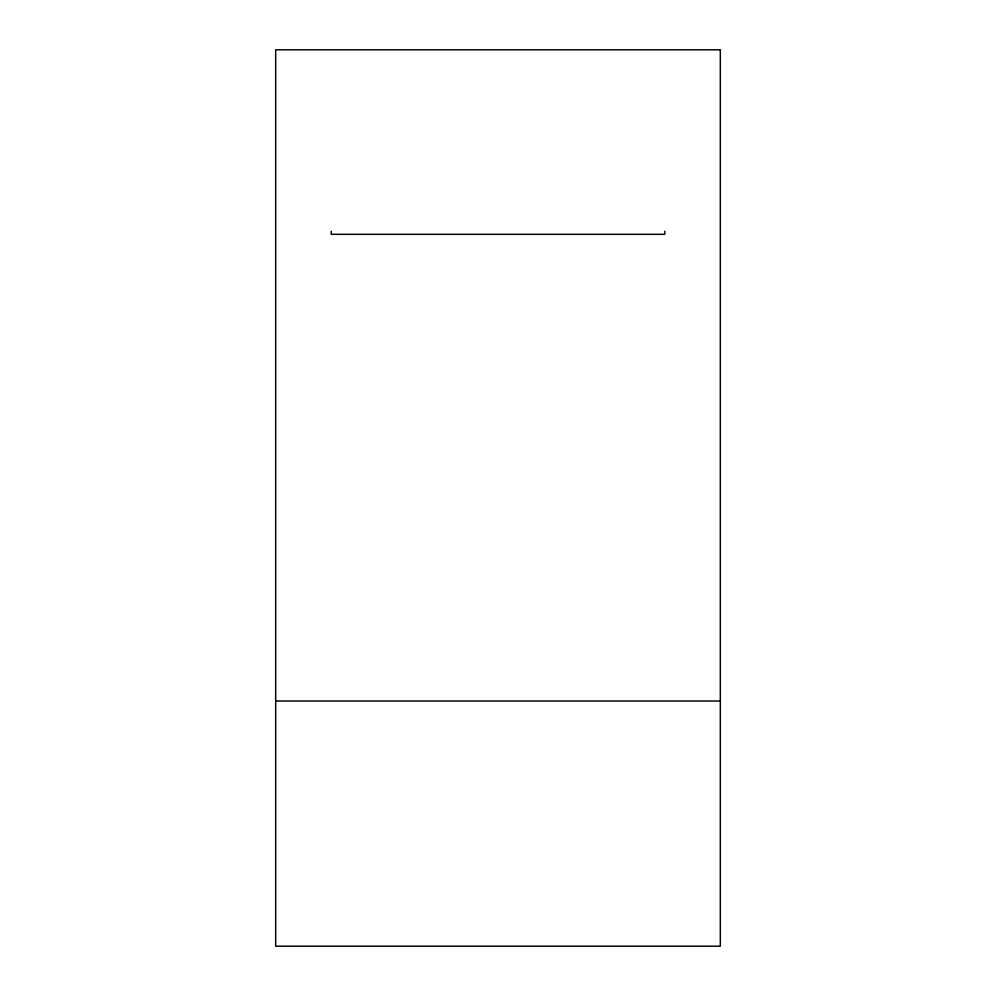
<?xml version="1.0" encoding="UTF-8"?>
<svg xmlns="http://www.w3.org/2000/svg" width="996" height="996" viewBox="0 0 996 996"><rect width="100%" height="100%" fill="white"/><g stroke="black" fill="none" stroke-linecap="round" stroke-linejoin="round"><path stroke-width="1.49" d="M275.68 701.035L720.32 701.035M664.743 231.259L664.743 234.321L331.257 234.321L331.257 231.259M720.32 49.8L275.68 49.8L275.68 946.2L720.32 946.2L720.32 49.8"/></g></svg>
